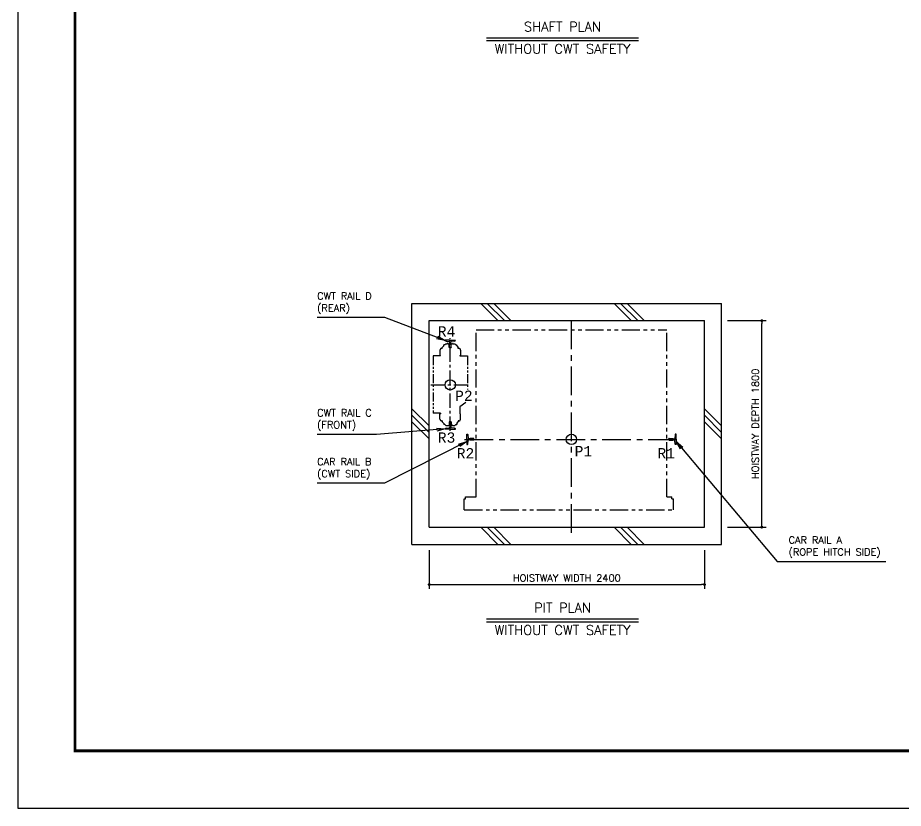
# Model space of a CAD drawing. Header units: millimetres. Extents: x -106996 to 276536, y -21995 to 37993.
# Drawn here: x -63000 to -55279, y 0 to 6890 of the extents above; entities that cross this region are included whole.
import ezdxf
from ezdxf.enums import TextEntityAlignment as Align

# ---------------------------------------------------------------- set-up
doc = ezdxf.new("R2010")
doc.units = ezdxf.units.MM
doc.header["$LTSCALE"] = 100
doc.linetypes.add('CENTERX2', pattern=[4, 2.5, -0.5, 0.5, -0.5])
doc.linetypes.add('PHANTOM2', pattern=[31.75, 15.875, -3.175, 3.175, -3.175, 3.175, -3.175])
doc.layers.get('0').update_dxf_attribs({"color": 3})
for name, color, linetype in [('BUFFER', 3, 'Continuous'), ('BUILDING', 3, 'Continuous'), ('CENTER-LINE', 7, 'CENTERX2'), ('DIM', 2, 'Continuous'), ('FRAME', 5, 'Continuous'), ('OTHERS', 4, 'Continuous'), ('W-DASHED-LINE', 111, 'PHANTOM2')]:
    doc.layers.add(name, color=color, linetype=linetype)
doc.styles.get("Standard").update_dxf_attribs({"font": 'romans.shx', "bigfont": 'bigfont.shx'})
doc.styles.add('STYLE1', font='monos.ttf')
doc.dimstyles.new('1-50IN', dxfattribs={"dimscale": 25, "dimtxt": 2.5, "dimasz": 1, "dimexe": 1.5, "dimexo": 2, "dimgap": 1, "dimtad": 3, "dimdsep": 46, "dimtxsty": 'Standard', "dimblk1": 'DOT', "dimblk2": 'DOT', "dimsah": 1, "dimcen": 0.09, "dimclrd": 256, "dimclre": 256, "dimclrt": 256, "dimadec": 0, "dimazin": 0, "dimtfac": 1, "dimtmove": 0, "dimatfit": 3, "dimldrblk": 'DOT', "dimfxl": 0, "dimtolj": 1, "dimtzin": 0, "dimarcsym": 0})
doc.dimstyles.new('1-50IN-ARROW', dxfattribs={"dimscale": 25, "dimtxt": 2.5, "dimasz": 3, "dimexe": 1.5, "dimexo": 2, "dimgap": 1, "dimtad": 3, "dimdsep": 46, "dimtxsty": 'Standard', "dimblk1": 'OPEN', "dimblk2": 'OPEN', "dimsah": 1, "dimcen": 0.09, "dimclrd": 256, "dimclre": 256, "dimclrt": 256, "dimadec": 0, "dimazin": 0, "dimtfac": 1, "dimtmove": 0, "dimatfit": 3, "dimldrblk": 'OPEN', "dimfxl": 0, "dimtolj": 1, "dimtzin": 0, "dimarcsym": 0})

# ---------------------------------------------------------------- blocks, each defined once
blk = doc.blocks.new('SHAFT_PLAN_O')
at = {"layer": 'DIM'}
for p, q in [((-663.7, 25), (663.7, 25)), ((-663.7, 0), (663.7, 0))]:
    blk.add_line(p, q, dxfattribs=at)
blk.add_text('SHAFT PLAN', height=83.33, rotation=0, dxfattribs=at).set_placement((0, 55), align=Align.BOTTOM_CENTER)
blk.add_text('WITHOUT CWT SAFETY', height=83.333, rotation=0, dxfattribs=at).set_placement((0, -30), align=Align.TOP_CENTER)
blk = doc.blocks.new('BUFFER')
at = {"layer": 'BUFFER'}
blk.add_circle((-0.4, 0), 45, dxfattribs=at)
blk = doc.blocks.new('RAIL2')
at = {"layer": 'OTHERS'}
for p, q in [((-62, 0), (-62, 44.5)), ((-62, 44.5), (-55.9, 44.5)), ((-62, 0), (-62, -44.5)), ((-54, 42.7), (-51.3, 8.6)), ((-37.3, 4), (-46.3, 4)), ((-33.4, 7.9), (-37.3, 4)), ((-1, 7.9), (-33.4, 7.9)), ((-1, 7.9), (0, 6.9)), ((0, 0), (0, 6.9)), ((0, 0), (0, -6.9)), ((-62, -44.5), (-55.9, -44.5)), ((-54, -42.7), (-51.3, -8.6)), ((-37.3, -4), (-46.3, -4)), ((-33.4, -7.9), (-37.3, -4)), ((-1, -7.9), (-33.4, -7.9)), ((-1, -7.9), (0, -6.9))]:
    blk.add_line(p, q, dxfattribs=at)
for centre, radius, start, end in [((-55.9, 42.5), 2, 4.51769, 90), ((-46.3, 9), 5, 184.51769, 270), ((-55.9, -42.5), 2, 270, 355.48231), ((-46.3, -9), 5, 90, 175.48231)]:
    blk.add_arc(centre, radius, start, end, dxfattribs=at)
blk = doc.blocks.new('PCWT_A03')
at = {"layer": 'BUFFER'}
blk.add_circle((0, 0), 45, dxfattribs=at)
at = {"layer": 'OTHERS'}
for p, q in [((0, 389), (-44.5, 389)), ((0, 389), (44.5, 389)), ((-37.1, 380.5), (-8.6, 378.3)), ((-7.9, 360.4), (-4, 364.4)), ((-7.9, 328), (-7.9, 360.4)), ((-7.9, 328), (-6.9, 327)), ((0, 327), (-6.9, 327)), ((-4, 364.4), (-4, 373.3)), ((0, 327), (6.9, 327)), ((4, 364.4), (4, 373.3)), ((7.9, 360.4), (4, 364.4)), ((7.9, 328), (6.9, 327)), ((7.9, 328), (7.9, 360.4)), ((37.1, 380.5), (8.6, 378.3)), ((0, -385), (-44.5, -385)), ((-37.1, -376.5), (-8.6, -374.2)), ((-7.9, -324), (-6.9, -323)), ((-7.9, -324), (-7.9, -356.4)), ((-7.9, -356.4), (-4, -360.3)), ((0, -323), (-6.9, -323)), ((-4, -360.3), (-4, -369.2)), ((0, -323), (6.9, -323)), ((0, -385), (44.5, -385)), ((7.9, -356.4), (4, -360.3)), ((4, -360.3), (4, -369.2)), ((7.9, -324), (6.9, -323)), ((7.9, -324), (7.9, -356.4)), ((37.1, -376.5), (8.6, -374.2))]:
    blk.add_line(p, q, dxfattribs=at)
for centre, radius, start, end in [((-36.5, 388.5), 8, 180, 265.48231), ((36.5, 388.5), 8, 274.51769, 0), ((-9, 373.3), 5, 0, 85.48231), ((9, 373.3), 5, 94.51769, 180), ((-36.5, -384.5), 8, 94.51769, 180), ((-9, -369.2), 5, 274.51769, 0), ((9, -369.2), 5, 180, 265.48231), ((36.5, -384.5), 8, 0, 85.48231)]:
    blk.add_arc(centre, radius, start, end, dxfattribs=at)
at = {"layer": 'W-DASHED-LINE', "ltscale": 0.05}
for p, q in [((-44.5, 389), (-44.5, 388.5)), ((44.5, 389), (44.5, 388.5)), ((-70, 317), (-75, 317)), ((-57.5, 339.5), (-70, 327)), ((-70, 317), (-70, 327)), ((-47, 350), (-57.5, 350)), ((-57.5, 339.5), (-57.5, 350)), ((-40, 357), (-47, 350)), ((-40, 357), (-24.5, 357)), ((-24.5, 357), (-24.5, 362)), ((-18.5, 362), (-24.5, 362)), ((-18.5, 359), (-18.5, 362)), ((-18.5, 359), (-8.5, 359)), ((-8.5, 326), (-8.5, 359)), ((8.5, 326), (-8.5, 326)), ((8.5, 326), (8.5, 356)), ((14.9, 356), (8.5, 356)), ((18.5, 356), (14.9, 356)), ((18.5, 356), (18.5, 361)), ((24.5, 361), (18.5, 361)), ((24.5, 357), (24.5, 361)), ((24.5, 357), (40, 357)), ((40, 357), (47, 350)), ((47, 350), (57.5, 350)), ((57.5, 339.5), (57.5, 350)), ((57.5, 339.5), (70, 327)), ((70, 317), (70, 327)), ((75, 317), (70, 317)), ((-150, 252), (-150, -248)), ((-84, 252), (-150, 252)), ((-90, 302), (-90, 257)), ((-90, 257), (-84, 257)), ((-84, 252), (-90, 252)), ((-84, 252), (-84, 257)), ((84, 257), (90, 257)), ((84, 257), (84, 252)), ((84, 252), (150, 252)), ((90, 302), (90, 257)), ((150, 252), (150, -40.4)), ((134.8, -153.9), (84, -190.1)), ((84, -190.1), (84, -253)), ((-84, -248), (-150, -248)), ((-84, -248), (-90, -248)), ((-90, -253), (-84, -253)), ((-90, -298), (-90, -253)), ((-84, -248), (-84, -253)), ((84, -253), (90, -253)), ((90, -298), (90, -253)), ((-70, -313), (-75, -313)), ((-70, -313), (-70, -323)), ((-57.5, -335.5), (-70, -323)), ((-57.5, -335.5), (-57.5, -346)), ((-47, -346), (-57.5, -346)), ((-40, -353), (-47, -346)), ((-44.5, -385), (-44.5, -384.5)), ((-40, -353), (-24.5, -353)), ((-24.5, -353), (-24.5, -358)), ((-18.5, -358), (-24.5, -358)), ((-18.5, -355), (-18.5, -358)), ((-18.5, -355), (-8.5, -355)), ((-8.5, -322), (-8.5, -355)), ((8.5, -322), (-8.5, -322)), ((8.5, -322), (8.5, -352)), ((14.9, -352), (8.5, -352)), ((18.5, -352), (14.9, -352)), ((18.5, -352), (18.5, -357)), ((24.5, -357), (18.5, -357)), ((24.5, -353), (40, -353)), ((24.5, -353), (24.5, -357)), ((40, -353), (47, -346)), ((44.5, -385), (44.5, -384.5)), ((47, -346), (57.5, -346)), ((57.5, -335.5), (70, -323)), ((57.5, -335.5), (57.5, -346)), ((75, -313), (70, -313)), ((70, -313), (70, -323))]:
    blk.add_line(p, q, dxfattribs=at)
for centre, start, end in [((-75, 302), 90, 180), ((75, 302), 0, 90), ((-75, -298), 180, 199.47122), ((-75, -298), 199.47122, 270), ((75, -298), 270, 340.52878), ((75, -298), 340.52878, 0)]:
    blk.add_arc(centre, 15, start, end, dxfattribs=at)
blk = doc.blocks.new('_OPEN')
at = {"color": 0, "linetype": 'ByBlock'}
for p, q in [((-1, 0.17), (0, 0)), ((0, 0), (-1, -0.17)), ((0, 0), (-1, 0))]:
    blk.add_line(p, q, dxfattribs=at)
blk = doc.blocks.new('_DOT')
at = {"color": 0, "linetype": 'ByBlock'}
blk.add_line((-0.5, 0), (-1, 0), dxfattribs=at)
at = {"color": 0, "linetype": 'ByBlock', "const_width": 0.5}
blk.add_lwpolyline([(-0.25, 0, 1), (0.25, 0, 1)], format="xyb", close=True, dxfattribs=at)
blk = doc.blocks.new('*D53')
at = {"layer": 'DEFPOINTS', "color": 0, "transparency": 16777216}
for p in [(-59412.5, 2300), (-57012.5, 2300), (-57012.5, 1950)]:
    blk.add_point(p, dxfattribs=at)
at = {"layer": 'DIM', "lineweight": -2, "transparency": 16777216}
for p, q in [((-59412.5, 2250), (-59412.5, 1912.5)), ((-57012.5, 2250), (-57012.5, 1912.5)), ((-59387.5, 1950), (-57037.5, 1950))]:
    blk.add_line(p, q, dxfattribs=at)
at = {"layer": 'DIM', "lineweight": -2, "transparency": 16777216, "xscale": 25, "yscale": 25, "zscale": 25, "rotation": 180}
blk.add_blockref('_DOT', (-59412.5, 1950), dxfattribs=at)
at = {"layer": 'DIM', "lineweight": -2, "transparency": 16777216, "xscale": 25, "yscale": 25, "zscale": 25}
blk.add_blockref('_DOT', (-57012.5, 1950), dxfattribs=at)
at = {"layer": 'DIM', "transparency": 16777216, "insert": (-58212.5, 2006.2), "char_height": 62.5, "attachment_point": 5}
blk.add_mtext('\\A1;HOISTWAY WIDTH 2400', dxfattribs=at)
blk = doc.blocks.new('*D54')
at = {"layer": 'DEFPOINTS', "color": 0, "transparency": 16777216}
for p in [(-56862.5, 4250), (-56512.5, 4250), (-56862.5, 2450)]:
    blk.add_point(p, dxfattribs=at)
at = {"layer": 'DIM', "lineweight": -2, "transparency": 16777216}
for p, q in [((-56812.5, 4250), (-56475, 4250)), ((-56512.5, 2475), (-56512.5, 4225)), ((-56812.5, 2450), (-56475, 2450))]:
    blk.add_line(p, q, dxfattribs=at)
at = {"layer": 'DIM', "lineweight": -2, "transparency": 16777216, "xscale": 25, "yscale": 25, "zscale": 25}
for p, rotation in [((-56512.5, 4250), 90), ((-56512.5, 2450), 270)]:
    blk.add_blockref('_DOT', p, dxfattribs=dict(at, rotation=rotation))
at = {"layer": 'DIM', "transparency": 16777216, "insert": (-56568.8, 3350), "char_height": 62.5, "attachment_point": 5, "rotation": 90}
blk.add_mtext('\\A1;HOISTWAY DEPTH 1800', dxfattribs=at)
blk = doc.blocks.new('PIT_PLAN_O')
at = {"layer": 'DIM'}
for p, q in [((-663.7, 25), (663.7, 25)), ((-663.7, 0), (663.7, 0))]:
    blk.add_line(p, q, dxfattribs=at)
blk.add_text('PIT PLAN', height=83.33, rotation=0, dxfattribs=at).set_placement((0, 56.2), align=Align.BOTTOM_CENTER)
blk.add_text('WITHOUT CWT SAFETY', height=83.333, rotation=0, dxfattribs=at).set_placement((0, -30), align=Align.TOP_CENTER)

msp = doc.modelspace()

# ---------------------------------------------------------------- linework, layer by layer
at = {"layer": 'BUILDING'}
for p, q in [((-59562.5000485, 4400), (-56862.5000485, 4400)), ((-59562.5000485, 2300), (-59562.5000485, 4400)), ((-58812.8200485, 4250), (-58962.8200485, 4400)), ((-58756.2500485, 4250), (-58906.2500485, 4400)), ((-58699.6800485, 4250), (-58849.6800485, 4400)), ((-57650.3200485, 4250), (-57800.3200485, 4400)), ((-57593.7500485, 4250), (-57743.7500485, 4400)), ((-57537.1800485, 4250), (-57687.1800485, 4400)), ((-56862.5000485, 2300), (-56862.5000485, 4400)), ((-59412.5000485, 4250), (-57012.5000485, 4250)), ((-59412.5000485, 2450), (-59412.5000485, 4250)), ((-57012.5000485, 2450), (-57012.5000485, 4250)), ((-59562.5000485, 3481.57), (-59412.5000485, 3331.57)), ((-57012.5000485, 3481.57), (-56862.5000485, 3331.57)), ((-59562.5000485, 3425), (-59412.5000485, 3275)), ((-57012.5000485, 3425), (-56862.5000485, 3275)), ((-59562.5000485, 3368.43), (-59412.5000485, 3218.43)), ((-57012.5000485, 3368.43), (-56862.5000485, 3218.43)), ((-59412.5000485, 2450), (-57012.5000485, 2450)), ((-58812.8200485, 2300), (-58962.8200485, 2450)), ((-58756.2500485, 2300), (-58906.2500485, 2450)), ((-58699.6800485, 2300), (-58849.6800485, 2450)), ((-57650.3200485, 2300), (-57800.3200485, 2450)), ((-57593.7500485, 2300), (-57743.7500485, 2450)), ((-57537.1800485, 2300), (-57687.1800485, 2450)), ((-59562.5000485, 2300), (-56862.5000485, 2300))]:
    msp.add_line(p, q, dxfattribs=at)
at = {"layer": 'CENTER-LINE'}
for p, q in [((-58172.5000485, 2400), (-58172.5000485, 4300)), ((-59103.5000485, 3215), (-57241.5000485, 3215))]:
    msp.add_line(p, q, dxfattribs=at)
at = {"layer": 'CENTER-LINE', "ltscale": 0.5}
for p, q in [((-59228.5000485, 3290), (-59228.5000485, 4096)), ((-59398.5000485, 3690), (-59058.5000485, 3690))]:
    msp.add_line(p, q, dxfattribs=at)
at = {"layer": 'DEFPOINTS'}
msp.add_lwpolyline([(-63000.0000485, 0), (-42000.0000485, 0), (-42000.0000485, 15000), (-63000.0000485, 15000)], close=True, dxfattribs=at)
at = {"layer": 'FRAME', "const_width": 25}
msp.add_lwpolyline([(-62500.0000485, 500), (-42500.0000485, 500), (-42500.0000485, 14500), (-62500.0000485, 14500)], close=True, dxfattribs=at)
at = {"layer": 'W-DASHED-LINE', "ltscale": 0.1}
for p, q in [((-59003.5000485, 4171), (-57341.5000485, 4171)), ((-59003.5000485, 2713.5), (-59003.5000485, 4171)), ((-57341.5000485, 2713.5), (-57341.5000485, 4171)), ((-59094.5000485, 2713.5), (-59003.5000485, 2713.5)), ((-59094.5000485, 2696), (-59094.5000485, 2713.5)), ((-57341.5000485, 2713.5), (-57295.5000485, 2713.5)), ((-57295.5000485, 2696), (-57295.5000485, 2713.5)), ((-59107.5000485, 2696), (-59094.5000485, 2696)), ((-59107.5000485, 2600), (-59107.5000485, 2696)), ((-57295.5000485, 2696), (-57282.5000485, 2696)), ((-57282.5000485, 2600), (-57282.5000485, 2696)), ((-59107.5000485, 2600), (-57282.5000485, 2600))]:
    msp.add_line(p, q, dxfattribs=at)

# ---------------------------------------------------------------- block references
at = {"layer": 'BUFFER'}
msp.add_blockref('BUFFER', (-58172.5000485, 3215), dxfattribs=at)
at = {"layer": 'DIM'}
for name, p in [('SHAFT_PLAN_O', (-58250.0000485, 6690)), ('PIT_PLAN_O', (-58250.0000485, 1625))]:
    msp.add_blockref(name, p, dxfattribs=at)
at = {"layer": 'OTHERS'}
msp.add_blockref('RAIL2', (-59022.5000485, 3215), dxfattribs=at)
at = {"layer": 'OTHERS', "rotation": 180}
msp.add_blockref('RAIL2', (-57322.5000485, 3215), dxfattribs=at)
at = {"layer": 'W-DASHED-LINE'}
msp.add_blockref('PCWT_A03', (-59228.5000485, 3690), dxfattribs=at)

# ---------------------------------------------------------------- texts
at = {"layer": 'DIM', "style": 'STYLE1'}
for s, p in [('R4', (-59337.4228485, 4110.4334)), ('P2', (-59186.4171485, 3549.8807)), ('R3', (-59337.4228485, 3185.7271)), ('R2', (-59172.3679485, 3048.5462)), ('P1', (-58144.1497485, 3067.559)), ('R1', (-57422.5000485, 3048.9288))]:
    msp.add_text(s, height=90, dxfattribs=at).set_placement(p)
at = {"layer": 'DIM', "char_height": 62.5, "attachment_point": 4}
for s, insert in [('CWT RAIL D\\P(REAR)', (-60389.5000485, 4402)), ('CWT RAIL C\\P(FRONT)', (-60389.5000485, 3383.55)), ('CAR RAIL B\\P(CWT SIDE)', (-60389.5000485, 2958)), ('CAR RAIL A\\P(ROPE HITCH SIDE)', (-56279.5000485, 2275))]:
    msp.add_mtext(s, dxfattribs=dict(at, insert=insert))

# ---------------------------------------------------------------- dimensions: what is measured, and where the dimension line sits
at = {"layer": 'DIM'}
dim = msp.add_linear_dim(base=(-56512.5000485, 4250), p1=(-56862.5000485, 2450), p2=(-56862.5000485, 4250), angle=90, text='HOISTWAY DEPTH <>', dimstyle='1-50IN', override={"dimpost": '\\X'}, dxfattribs=at)
dim.commit()
dim.dimension.update_dxf_attribs({"geometry": '*D54', "text_midpoint": (-56512.5000485, 3350), "dimtype": 160})
dim = msp.add_linear_dim(base=(-57012.5000485, 1950), p1=(-59412.5000485, 2300), p2=(-57012.5000485, 2300), text='HOISTWAY WIDTH <>', dimstyle='1-50IN', override={"dimpost": '\\X'}, dxfattribs=at)
dim.commit()
dim.dimension.update_dxf_attribs({"geometry": '*D53', "text_midpoint": (-58212.5000485, 2006.25)})

# ---------------------------------------------------------------- leaders
at = {"layer": 'DIM', "annotation_type": 0, "has_hookline": 1}
for points, hookline_direction, text_width in [([(-59273.0000485, 4077), (-59797.8333818, 4277.297619), (-59872.8333818, 4277.297619)], 1, 491.6666667), ([(-59273.0000485, 3305.55), (-59872.8333818, 3258.847619)], 1, 491.6666667), ([(-59084.5000485, 3197), (-59800.8095723, 2833.297619), (-59875.8095723, 2833.297619)], 1, 488.6904762), ([(-57260.5000485, 3196), (-56379.5000485, 2150.297619), (-56304.5000485, 2150.297619)], 0, 848.8095238)]:
    msp.add_leader(points, dimstyle='1-50IN-ARROW', dxfattribs=dict(at, hookline_direction=hookline_direction, text_width=text_width))

doc.saveas('drawing.dxf')
